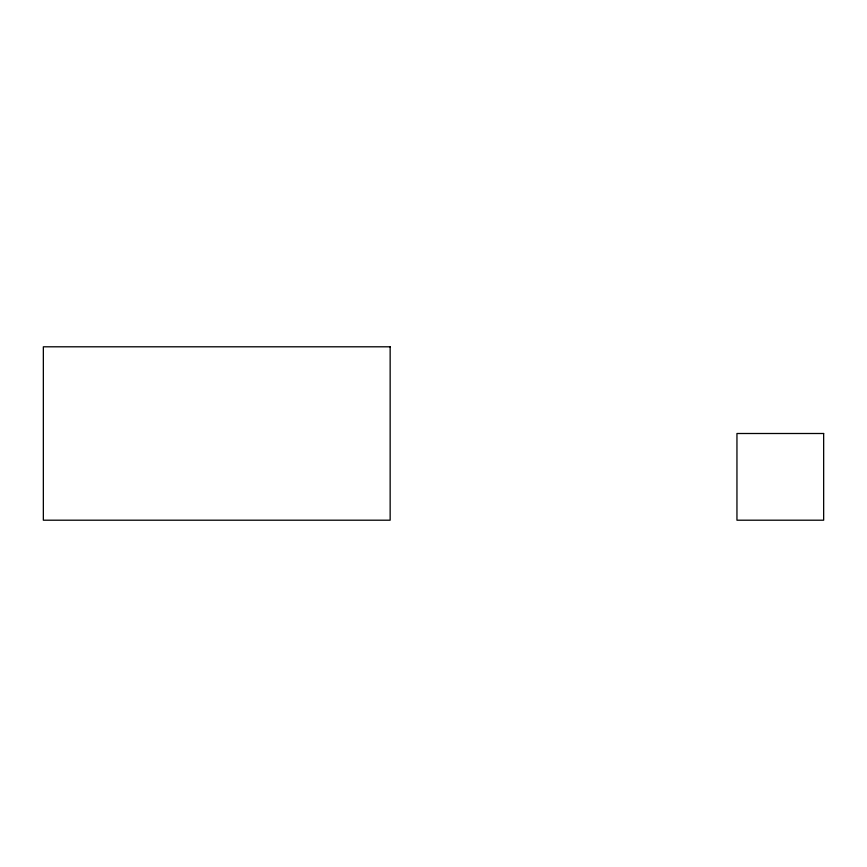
<?xml version="1.0" encoding="UTF-8"?>
<svg xmlns="http://www.w3.org/2000/svg" width="867" height="867" viewBox="0 0 867 867"><rect width="100%" height="100%" fill="white"/><g stroke="black" fill="none" stroke-linecap="round" stroke-linejoin="round"><path stroke-width="1.3" d="M390.15 346.8L43.35 346.8L43.35 520.2L390.15 520.2L390.15 346.8M823.65 433.5L736.95 433.5L736.95 520.2L823.65 520.2L823.65 433.5"/></g></svg>
